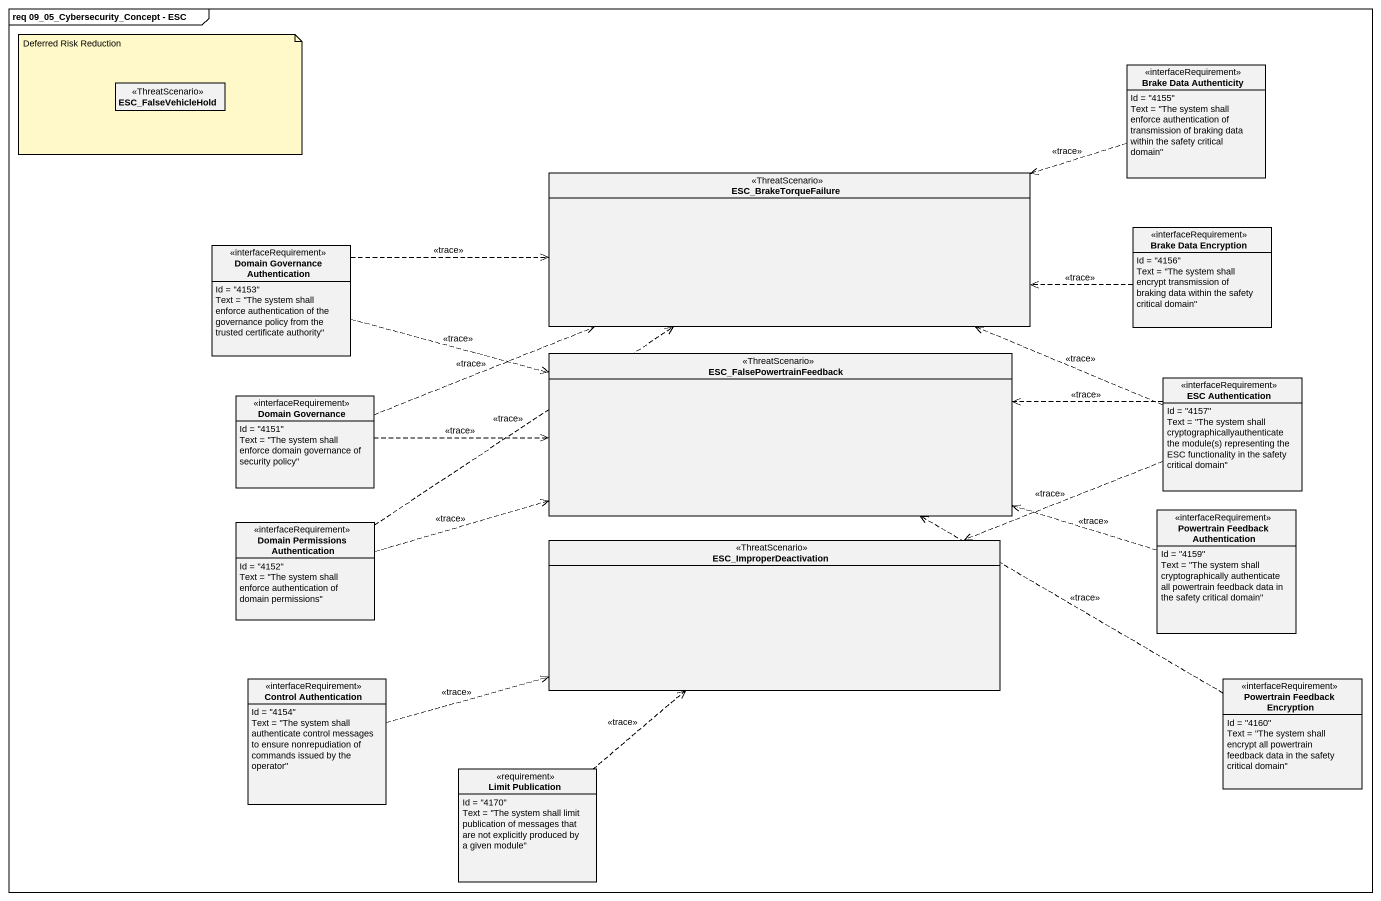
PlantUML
@startuml
mainframe req 09_05_Cybersecurity_Concept - ESC
hide circle
hide empty members
class ESC_FalseVehicleHold <<ThreatScenario>>
class "Brake Data Authenticity" as Brake_Data_Authenticity <<interfaceRequirement>> {
  Id = "4155"
  Text = "The system shall enforce authentication of transmission of braking data within the safety critical domain"
}
class ESC_BrakeTorqueFailure <<ThreatScenario>>
class "Domain Governance Authentication" as Domain_Governance <<interfaceRequirement>> {
  Id = "4153"
  Text = "The system shall enforce authentication of the governance policy from the trusted certificate authority"
}
class "Brake Data Encryption" as Brake_Data_Encryption <<interfaceRequirement>> {
  Id = "4156"
  Text = "The system shall encrypt transmission of braking data within the safety critical domain"
}
class ESC_FalsePowertrainFeedback <<ThreatScenario>>
class "Domain Governance" as Domain_Governance_2 <<interfaceRequirement>> {
  Id = "4151"
  Text = "The system shall enforce domain governance of security policy"
}
class "ESC Authentication" as ESC_Authentication <<interfaceRequirement>> {
  Id = "4157"
  {field} Text = "The system shall cryptographicallyauthenticate the module(s) representing the ESC functionality in the safety critical domain"
}
class "Domain Permissions Authentication" as Domain_Permissions <<interfaceRequirement>> {
  Id = "4152"
  Text = "The system shall enforce authentication of domain permissions"
}
class "Powertrain Feedback Authentication" as Powertrain_Feedback <<interfaceRequirement>> {
  Id = "4159"
  Text = "The system shall cryptographically authenticate all powertrain feedback data in the safety critical domain"
}
class ESC_ImproperDeactivation <<ThreatScenario>>
class "Control Authentication" as Control_Authentication <<interfaceRequirement>> {
  Id = "4154"
  Text = "The system shall authenticate control messages to ensure nonrepudiation of commands issued by the operator"
}
class "Powertrain Feedback Encryption" as Powertrain_Feedback_2 <<interfaceRequirement>> {
  Id = "4160"
  Text = "The system shall encrypt all powertrain feedback data in the safety critical domain"
}
class "Limit Publication" as Limit_Publication <<requirement>> {
  Id = "4170"
  Text = "The system shall limit publication of messages that are not explicitly produced by a given module"
}
Brake_Data_Authenticity .left.> ESC_BrakeTorqueFailure : <<trace>>
Domain_Governance .right.> ESC_BrakeTorqueFailure : <<trace>>
Domain_Governance .right.> ESC_FalsePowertrainFeedback : <<trace>>
Brake_Data_Encryption .left.> ESC_BrakeTorqueFailure : <<trace>>
Domain_Governance_2 .right.> ESC_BrakeTorqueFailure : <<trace>>
Domain_Governance_2 .right.> ESC_FalsePowertrainFeedback : <<trace>>
ESC_Authentication .left.> ESC_BrakeTorqueFailure : <<trace>>
ESC_Authentication .left.> ESC_FalsePowertrainFeedback : <<trace>>
ESC_Authentication .left.> ESC_ImproperDeactivation : <<trace>>
Domain_Permissions .up.> ESC_BrakeTorqueFailure : <<trace>>
Domain_Permissions .right.> ESC_FalsePowertrainFeedback : <<trace>>
Powertrain_Feedback .left.> ESC_FalsePowertrainFeedback : <<trace>>
Control_Authentication .right.> ESC_ImproperDeactivation : <<trace>>
Powertrain_Feedback_2 .left.> ESC_FalsePowertrainFeedback : <<trace>>
Limit_Publication .up.> ESC_ImproperDeactivation : <<trace>>
note as N1
  Deferred Risk Reduction
end note
@enduml
